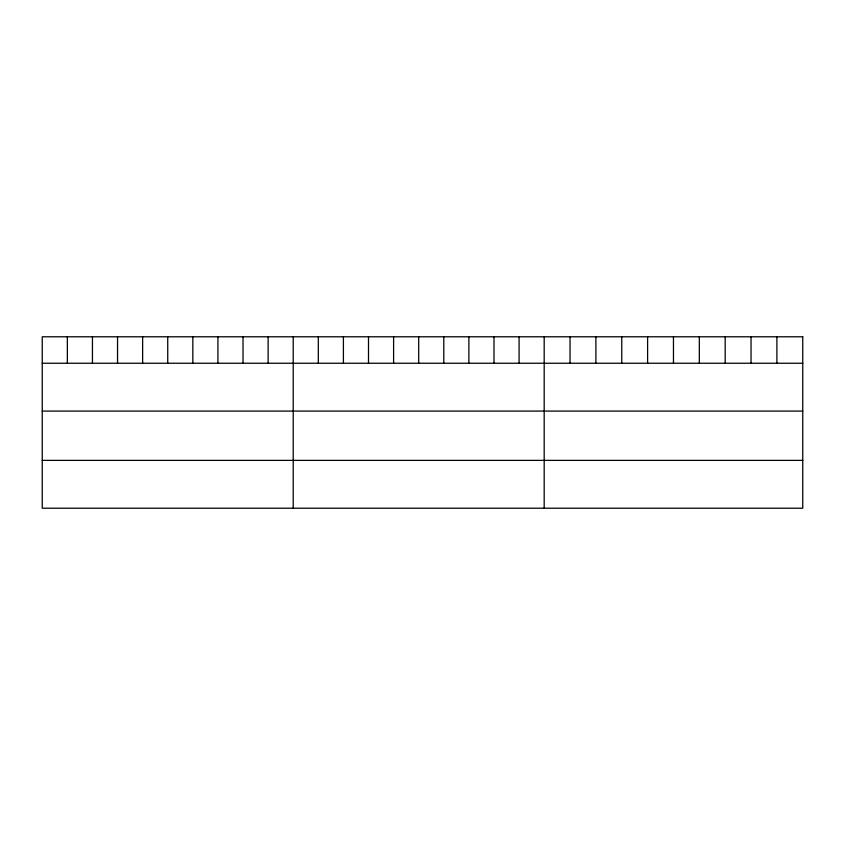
<?xml version="1.0" encoding="UTF-8"?>
<svg xmlns="http://www.w3.org/2000/svg" width="845" height="845" viewBox="0 0 845 845"><rect width="100%" height="100%" fill="white"/><g stroke="black" fill="none" stroke-linecap="round" stroke-linejoin="round"><path stroke-width="1.27" d="M42.25 363.244L802.75 363.244M42.25 411.082L802.75 411.082M42.25 460.377L802.75 460.377M776.893 336.785L776.893 363.244M751.036 336.785L751.036 363.244M725.179 336.785L725.179 363.244M699.322 336.785L699.322 363.244M673.465 336.785L673.465 363.244M647.608 336.785L647.608 363.244M621.751 336.785L621.751 363.244M595.894 336.785L595.894 363.244M570.037 336.785L570.037 363.244M544.18 336.785L544.18 508.215M519.083 336.785L519.083 363.244M493.987 336.785L493.987 363.244M468.89 336.785L468.89 363.244M443.794 336.785L443.794 363.244M418.697 336.785L418.697 363.244M393.601 336.785L393.601 363.244M368.504 336.785L368.504 363.244M343.408 336.785L343.408 363.244M318.311 336.785L318.311 363.244M293.215 336.785L293.215 508.215M268.118 336.785L268.118 363.244M243.022 336.785L243.022 363.244M217.925 336.785L217.925 363.244M192.829 336.785L192.829 363.244M167.732 336.785L167.732 363.244M142.636 336.785L142.636 363.244M117.539 336.785L117.539 363.244M92.443 336.785L92.443 363.244M67.346 336.785L67.346 363.244M802.75 336.785L42.25 336.785L42.25 508.215L802.75 508.215L802.75 336.785"/></g></svg>
